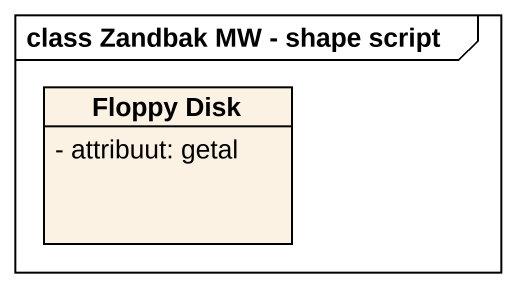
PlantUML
@startuml
mainframe class Zandbak MW - shape script
hide circle
hide empty members
skinparam classAttributeIconSize 0
class "Floppy Disk" as Floppy_Disk {
  - attribuut: getal
}
@enduml
